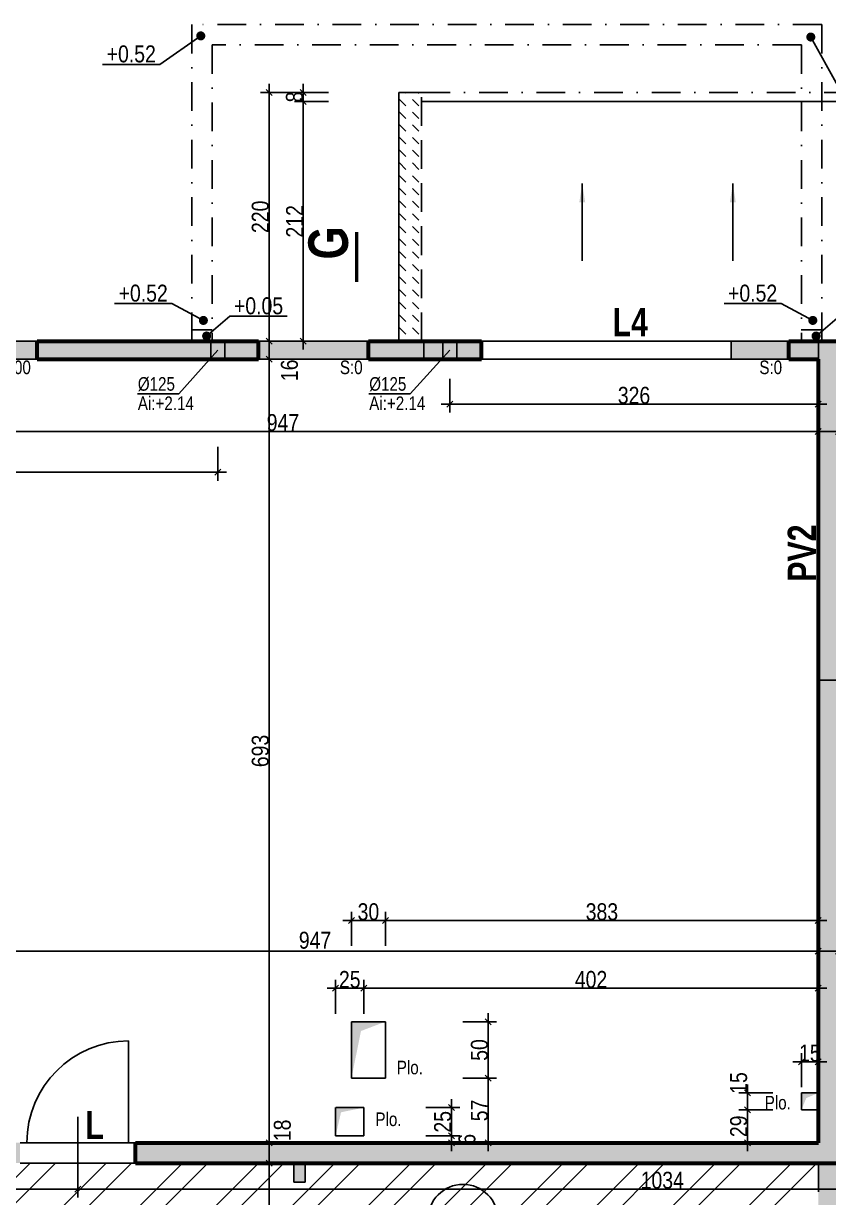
# Model space of a CAD drawing. Header units: millimetres. Extents: x -1734 to 5256, y -3612 to 588.
# Drawn here: x 3391 to 4103, y -1079 to -41 of the extents above; entities that cross this region are included whole.
import ezdxf
from ezdxf.enums import TextEntityAlignment as Align

# ---------------------------------------------------------------- set-up
doc = ezdxf.new("R2010")
doc.units = ezdxf.units.MM
doc.linetypes.add('CACHEX2', pattern=[19.05, 12.7, -6.35])
doc.linetypes.add('TIRETPTX2', pattern=[50.8, 25.4, -12.7, 0, -12.7])
for name, color, linetype in [('01_cote_gen', 4, 'Continuous'), ('01_isolant ext', 2, 'TIRETPTX2'), ('01_linteaux', 2, 'Continuous'), ('01_murs_sup', 2, 'CACHEX2'), ('01_poch_murs', 253, 'Continuous'), ('01_poch_poteaux', 250, 'Continuous'), ('01_resv', 32, 'Continuous'), ('01_texte', 230, 'Continuous'), ('AA_COTES', 2, 'Continuous')]:
    doc.layers.add(name, color=color, linetype=linetype)
doc.layers.add('01_murs_coup', color=5, linetype='Continuous', lineweight=60)
doc.styles.add('Arial Narrow', font='ARIALN.TTF')
doc.styles.add('impact', font='impact.ttf')
doc.styles.add('MATTE_TXT', font='arial.ttf')
doc.styles.add('STYLE2', font='ARIALN.TTF')
doc.dimstyles.new('JB50', dxfattribs={"dimscale": 0.1, "dimtxt": 150, "dimasz": 15, "dimexe": 0.1, "dimexo": 0.1, "dimgap": 0.09, "dimtad": 1, "dimdec": 1, "dimdsep": 46, "dimtxsty": 'STYLE2', "dimblk1": 'BOND_G', "dimblk2": 'BOND_D', "dimsah": 1, "dimcen": 1.5, "dimdle": 0.01, "dimse1": 1, "dimse2": 1, "dimclrd": 4, "dimclre": 2, "dimclrt": 6, "dimazin": 2, "dimtfac": 2.333333, "dimtdec": 1, "dimtix": 1, "dimtmove": 2, "dimatfit": 3, "dimldrblk": 'BOND_G', "dimfxl": 1, "dimtolj": 1, "dimtzin": 0, "dimarcsym": 0})
pattern_1 = [(135, (-68736.468, 24963.4096), (-11.22532015, 9e-16), [7.9375, -7.9375])]

# ---------------------------------------------------------------- blocks, each defined once
blk = doc.blocks.new('BOND_G')
at = {"layer": 'AA_COTES', "color": 0}
for p, q in [((0, -5), (0, 15)), ((5, 0), (-5, 0)), ((1.77, 1.77), (-1.77, -1.77))]:
    blk.add_line(p, q, dxfattribs=at)
blk = doc.blocks.new('BOND_D')
at = {"layer": 'AA_COTES', "color": 0}
for p, q in [((5, 0), (-5, 0)), ((-1.77, -1.77), (1.77, 1.77)), ((0, 5), (0, -15))]:
    blk.add_line(p, q, dxfattribs=at)
blk = doc.blocks.new('*D93')
at = {"layer": '01_cote_gen', "color": 4, "lineweight": -2, "transparency": 16777216}
blk.add_line((3148.2, -861.2), (4092.2, -861.2), dxfattribs=at)
at = {"layer": 'DEFPOINTS', "color": 0}
for p in [(4093.7, -861.2), (3146.7, -875.9), (4093.7, -875.9)]:
    blk.add_point(p, dxfattribs=at)
at = {"layer": '01_cote_gen', "color": 4, "lineweight": -2, "transparency": 16777216, "xscale": 1.5, "yscale": 1.5, "zscale": 1.5, "rotation": 180}
blk.add_blockref('BOND_G', (3146.7, -861.2), dxfattribs=at)
at = {"layer": '01_cote_gen', "color": 4, "lineweight": -2, "transparency": 16777216, "xscale": 1.5, "yscale": 1.5, "zscale": 1.5}
blk.add_blockref('BOND_D', (4093.7, -861.2), dxfattribs=at)
at = {"layer": '01_cote_gen', "color": 6, "transparency": 16777216, "insert": (3648.6, -851.7), "char_height": 15, "attachment_point": 5, "style": 'STYLE2'}
blk.add_mtext('\\A1;947', dxfattribs=at)
blk = doc.blocks.new('*D94')
at = {"layer": '01_cote_gen', "color": 4, "lineweight": -2, "transparency": 16777216}
blk.add_line((4095.2, -861.2), (4110.2, -861.2), dxfattribs=at)
at = {"layer": 'DEFPOINTS', "color": 0}
for p in [(4111.7, -861.2), (4093.7, -875.9), (4111.7, -896.6)]:
    blk.add_point(p, dxfattribs=at)
at = {"layer": '01_cote_gen', "color": 4, "lineweight": -2, "transparency": 16777216, "xscale": 1.5, "yscale": 1.5, "zscale": 1.5, "rotation": 180}
blk.add_blockref('BOND_G', (4093.7, -861.2), dxfattribs=at)
at = {"layer": '01_cote_gen', "color": 4, "lineweight": -2, "transparency": 16777216, "xscale": 1.5, "yscale": 1.5, "zscale": 1.5}
blk.add_blockref('BOND_D', (4111.7, -861.2), dxfattribs=at)
at = {"layer": '01_cote_gen', "color": 6, "transparency": 16777216, "insert": (4124.1, -871.8), "char_height": 15, "attachment_point": 5, "style": 'STYLE2'}
blk.add_mtext('\\A1;18', dxfattribs=at)
blk = doc.blocks.new('*D182')
at = {"layer": '01_cote_gen', "color": 4, "lineweight": -2, "transparency": 16777216}
blk.add_line((3148.2, -401.5), (4092.2, -401.5), dxfattribs=at)
at = {"layer": 'DEFPOINTS', "color": 0}
for p in [(4093.7, -401.5), (3146.7, -428.9), (4093.7, -466.7)]:
    blk.add_point(p, dxfattribs=at)
at = {"layer": '01_cote_gen', "color": 4, "lineweight": -2, "transparency": 16777216, "xscale": 1.5, "yscale": 1.5, "zscale": 1.5, "rotation": 180}
blk.add_blockref('BOND_G', (3146.7, -401.5), dxfattribs=at)
at = {"layer": '01_cote_gen', "color": 4, "lineweight": -2, "transparency": 16777216, "xscale": 1.5, "yscale": 1.5, "zscale": 1.5}
blk.add_blockref('BOND_D', (4093.7, -401.5), dxfattribs=at)
at = {"layer": '01_cote_gen', "color": 6, "transparency": 16777216, "insert": (3620.2, -393.8), "char_height": 15, "attachment_point": 5, "style": 'STYLE2'}
blk.add_mtext('\\A1;947', dxfattribs=at)
blk = doc.blocks.new('*D183')
at = {"layer": '01_cote_gen', "color": 4, "lineweight": -2, "transparency": 16777216}
blk.add_line((4095.2, -401.5), (4110.2, -401.5), dxfattribs=at)
at = {"layer": 'DEFPOINTS', "color": 0}
for p in [(4111.7, -401.5), (4093.7, -466.7), (4111.7, -466.7)]:
    blk.add_point(p, dxfattribs=at)
at = {"layer": '01_cote_gen', "color": 4, "lineweight": -2, "transparency": 16777216, "xscale": 1.5, "yscale": 1.5, "zscale": 1.5, "rotation": 180}
blk.add_blockref('BOND_G', (4093.7, -401.5), dxfattribs=at)
at = {"layer": '01_cote_gen', "color": 4, "lineweight": -2, "transparency": 16777216, "xscale": 1.5, "yscale": 1.5, "zscale": 1.5}
blk.add_blockref('BOND_D', (4111.7, -401.5), dxfattribs=at)
at = {"layer": '01_cote_gen', "color": 6, "transparency": 16777216, "insert": (4121.8, -414.5), "char_height": 15, "attachment_point": 5, "style": 'STYLE2'}
blk.add_mtext('\\A1;18', dxfattribs=at)
blk = doc.blocks.new('*D459')
at = {"layer": '01_cote_gen', "color": 4, "lineweight": -2, "transparency": 16777216}
blk.add_line((3638, -320.2), (3638, -111.2), dxfattribs=at)
at = {"layer": 'DEFPOINTS', "color": 0}
for p in [(3638, -109.7), (3660.5, -109.7), (3691.2, -321.7)]:
    blk.add_point(p, dxfattribs=at)
at = {"layer": '01_cote_gen', "color": 4, "lineweight": -2, "transparency": 16777216, "xscale": 1.5, "yscale": 1.5, "zscale": 1.5}
for name, p, rotation in [('BOND_D', (3638, -109.7), 90), ('BOND_G', (3638, -321.7), 270)]:
    blk.add_blockref(name, p, dxfattribs=dict(at, rotation=rotation))
at = {"layer": '01_cote_gen', "color": 6, "transparency": 16777216, "insert": (3630.5, -215.7), "char_height": 15, "attachment_point": 5, "rotation": 90, "style": 'STYLE2'}
blk.add_mtext('\\A1;212', dxfattribs=at)
blk = doc.blocks.new('*D460')
at = {"layer": '01_cote_gen', "color": 4, "lineweight": -2, "transparency": 16777216}
blk.add_line((3607.9, -320.2), (3607.9, -103.2), dxfattribs=at)
at = {"layer": 'DEFPOINTS', "color": 0}
for p in [(3607.9, -101.7), (3745.2, -101.7), (3745.2, -321.7)]:
    blk.add_point(p, dxfattribs=at)
at = {"layer": '01_cote_gen', "color": 4, "lineweight": -2, "transparency": 16777216, "xscale": 1.5, "yscale": 1.5, "zscale": 1.5}
for name, p, rotation in [('BOND_D', (3607.9, -101.7), 90), ('BOND_G', (3607.9, -321.7), 270)]:
    blk.add_blockref(name, p, dxfattribs=dict(at, rotation=rotation))
at = {"layer": '01_cote_gen', "color": 6, "transparency": 16777216, "insert": (3600.2, -211.7), "char_height": 15, "attachment_point": 5, "rotation": 90, "style": 'STYLE2'}
blk.add_mtext('\\A1;220', dxfattribs=at)
blk = doc.blocks.new('*D461')
at = {"layer": '01_cote_gen', "color": 4, "lineweight": -2, "transparency": 16777216}
for p, q in [((3638, -100.2), (3638, -98.7)), ((3638, -101.7), (3638, -109.7)), ((3638, -111.2), (3638, -112.7))]:
    blk.add_line(p, q, dxfattribs=at)
at = {"layer": 'DEFPOINTS', "color": 0}
for p in [(3660.5, -101.7), (3638, -109.7), (3660.5, -109.7)]:
    blk.add_point(p, dxfattribs=at)
at = {"layer": '01_cote_gen', "color": 4, "lineweight": -2, "transparency": 16777216, "xscale": 1.5, "yscale": 1.5, "zscale": 1.5}
for name, p, rotation in [('BOND_G', (3638, -101.7), 270), ('BOND_D', (3638, -109.7), 90)]:
    blk.add_blockref(name, p, dxfattribs=dict(at, rotation=rotation))
at = {"layer": '01_cote_gen', "color": 6, "transparency": 16777216, "insert": (3630.4, -105.7), "char_height": 15, "attachment_point": 5, "rotation": 90, "style": 'STYLE2'}
blk.add_mtext('\\A1;8', dxfattribs=at)
blk = doc.blocks.new('*D506')
at = {"layer": '01_cote_gen', "color": 4, "lineweight": -2, "transparency": 16777216}
blk.add_line((3437.2, -1071.7), (3130.2, -1071.7), dxfattribs=at)
at = {"layer": 'DEFPOINTS', "color": 0}
for p in [(3128.7, -1018.7), (3128.7, -1071.7), (3438.7, -1074.9)]:
    blk.add_point(p, dxfattribs=at)
at = {"layer": '01_cote_gen', "color": 4, "lineweight": -2, "transparency": 16777216, "xscale": 1.5, "yscale": 1.5, "zscale": 1.5, "rotation": 180}
blk.add_blockref('BOND_D', (3128.7, -1071.7), dxfattribs=at)
at = {"layer": '01_cote_gen', "color": 4, "lineweight": -2, "transparency": 16777216, "xscale": 1.5, "yscale": 1.5, "zscale": 1.5}
blk.add_blockref('BOND_G', (3438.7, -1071.7), dxfattribs=at)
at = {"layer": '01_cote_gen', "color": 6, "transparency": 16777216, "insert": (3283.7, -1064), "char_height": 15, "attachment_point": 5, "style": 'STYLE2'}
blk.add_mtext('\\A1;310', dxfattribs=at)
blk = doc.blocks.new('*D507')
at = {"layer": '01_cote_gen', "color": 4, "lineweight": -2, "transparency": 16777216}
blk.add_line((4471.2, -1071.7), (3440.2, -1071.7), dxfattribs=at)
at = {"layer": 'DEFPOINTS', "color": 0}
for p in [(3438.7, -1007.8), (3438.7, -1071.7), (4472.7, -1074.9)]:
    blk.add_point(p, dxfattribs=at)
at = {"layer": '01_cote_gen', "color": 4, "lineweight": -2, "transparency": 16777216, "xscale": 1.5, "yscale": 1.5, "zscale": 1.5, "rotation": 180}
blk.add_blockref('BOND_D', (3438.7, -1071.7), dxfattribs=at)
at = {"layer": '01_cote_gen', "color": 4, "lineweight": -2, "transparency": 16777216, "xscale": 1.5, "yscale": 1.5, "zscale": 1.5}
blk.add_blockref('BOND_G', (4472.7, -1071.7), dxfattribs=at)
at = {"layer": '01_cote_gen', "color": 6, "transparency": 16777216, "insert": (3955.7, -1064), "char_height": 15, "attachment_point": 5, "style": 'STYLE2'}
blk.add_mtext('\\A1;1034', dxfattribs=at)
blk = doc.blocks.new('*D577')
at = {"layer": '01_cote_gen', "color": 4, "lineweight": -2, "transparency": 16777216}
blk.add_line((3607.9, -1171.2), (3607.9, -1050.2), dxfattribs=at)
at = {"layer": 'DEFPOINTS', "color": 0}
for p in [(3607.9, -1048.7), (3717.8, -1048.7), (3717.8, -1172.7)]:
    blk.add_point(p, dxfattribs=at)
at = {"layer": '01_cote_gen', "color": 4, "lineweight": -2, "transparency": 16777216, "xscale": 1.5, "yscale": 1.5, "zscale": 1.5}
for name, p, rotation in [('BOND_D', (3607.9, -1048.7), 90), ('BOND_G', (3607.9, -1172.7), 270)]:
    blk.add_blockref(name, p, dxfattribs=dict(at, rotation=rotation))
at = {"layer": '01_cote_gen', "color": 6, "transparency": 16777216, "insert": (3599.1, -1101.9), "char_height": 15, "attachment_point": 5, "rotation": 90, "style": 'STYLE2'}
blk.add_mtext('\\A1;124', dxfattribs=at)
blk = doc.blocks.new('*D578')
at = {"layer": '01_cote_gen', "color": 4, "lineweight": -2, "transparency": 16777216}
blk.add_line((3607.9, -1047.2), (3607.9, -1032.2), dxfattribs=at)
at = {"layer": 'DEFPOINTS', "color": 0}
for p in [(3607.9, -1030.7), (3741.2, -1030.7), (3741.2, -1048.7)]:
    blk.add_point(p, dxfattribs=at)
at = {"layer": '01_cote_gen', "color": 4, "lineweight": -2, "transparency": 16777216, "xscale": 1.5, "yscale": 1.5, "zscale": 1.5}
for name, p, rotation in [('BOND_D', (3607.9, -1030.7), 90), ('BOND_G', (3607.9, -1048.7), 270)]:
    blk.add_blockref(name, p, dxfattribs=dict(at, rotation=rotation))
at = {"layer": '01_cote_gen', "color": 6, "transparency": 16777216, "insert": (3619.7, -1019.8), "char_height": 15, "attachment_point": 5, "rotation": 90, "style": 'STYLE2'}
blk.add_mtext('\\A1;18', dxfattribs=at)
blk = doc.blocks.new('*D579')
at = {"layer": '01_cote_gen', "color": 4, "lineweight": -2, "transparency": 16777216}
blk.add_line((3607.9, -1029.2), (3607.9, -339.2), dxfattribs=at)
at = {"layer": 'DEFPOINTS', "color": 0}
for p in [(3607.9, -337.7), (3745.7, -337.7), (3703.4, -1030.7)]:
    blk.add_point(p, dxfattribs=at)
at = {"layer": '01_cote_gen', "color": 4, "lineweight": -2, "transparency": 16777216, "xscale": 1.5, "yscale": 1.5, "zscale": 1.5}
for name, p, rotation in [('BOND_D', (3607.9, -337.7), 90), ('BOND_G', (3607.9, -1030.7), 270)]:
    blk.add_blockref(name, p, dxfattribs=dict(at, rotation=rotation))
at = {"layer": '01_cote_gen', "color": 6, "transparency": 16777216, "insert": (3600.2, -684.2), "char_height": 15, "attachment_point": 5, "rotation": 90, "style": 'STYLE2'}
blk.add_mtext('\\A1;693', dxfattribs=at)
blk = doc.blocks.new('*D580')
at = {"layer": '01_cote_gen', "color": 4, "lineweight": -2, "transparency": 16777216}
blk.add_line((3607.9, -336.2), (3607.9, -323.2), dxfattribs=at)
at = {"layer": 'DEFPOINTS', "color": 0}
for p in [(3607.9, -321.7), (3630.4, -321.7), (3630.4, -337.7)]:
    blk.add_point(p, dxfattribs=at)
at = {"layer": '01_cote_gen', "color": 4, "lineweight": -2, "transparency": 16777216, "xscale": 1.5, "yscale": 1.5, "zscale": 1.5}
for name, p, rotation in [('BOND_D', (3607.9, -321.7), 90), ('BOND_G', (3607.9, -337.7), 270)]:
    blk.add_blockref(name, p, dxfattribs=dict(at, rotation=rotation))
at = {"layer": '01_cote_gen', "color": 6, "transparency": 16777216, "insert": (3626, -347.5), "char_height": 15, "attachment_point": 5, "rotation": 90, "style": 'STYLE2'}
blk.add_mtext('\\A1;16', dxfattribs=at)
blk = doc.blocks.new('*D679')
at = {"layer": '01_cote_gen', "color": 4, "lineweight": -2, "transparency": 16777216}
blk.add_line((3561.2, -437.6), (3148.2, -437.6), dxfattribs=at)
at = {"layer": 'DEFPOINTS', "color": 0}
for p in [(3562.7, -329.7), (3146.7, -434.5), (3146.7, -437.6)]:
    blk.add_point(p, dxfattribs=at)
at = {"layer": '01_cote_gen', "color": 4, "lineweight": -2, "transparency": 16777216, "xscale": 1.5, "yscale": 1.5, "zscale": 1.5, "rotation": 180}
blk.add_blockref('BOND_D', (3146.7, -437.6), dxfattribs=at)
at = {"layer": '01_cote_gen', "color": 4, "lineweight": -2, "transparency": 16777216, "xscale": 1.5, "yscale": 1.5, "zscale": 1.5}
blk.add_blockref('BOND_G', (3562.7, -437.6), dxfattribs=at)
at = {"layer": '01_cote_gen', "color": 6, "transparency": 16777216, "insert": (3354.7, -429.9), "char_height": 15, "attachment_point": 5, "style": 'STYLE2'}
blk.add_mtext('\\A1;416', dxfattribs=at)
blk = doc.blocks.new('*D680')
at = {"layer": '01_cote_gen', "color": 4, "lineweight": -2, "transparency": 16777216}
blk.add_line((4092.2, -377.4), (3769.2, -377.4), dxfattribs=at)
at = {"layer": 'DEFPOINTS', "color": 0}
for p in [(3767.7, -329.7), (4093.7, -337.7), (3767.7, -377.4)]:
    blk.add_point(p, dxfattribs=at)
at = {"layer": '01_cote_gen', "color": 4, "lineweight": -2, "transparency": 16777216, "xscale": 1.5, "yscale": 1.5, "zscale": 1.5, "rotation": 180}
blk.add_blockref('BOND_D', (3767.7, -377.4), dxfattribs=at)
at = {"layer": '01_cote_gen', "color": 4, "lineweight": -2, "transparency": 16777216, "xscale": 1.5, "yscale": 1.5, "zscale": 1.5}
blk.add_blockref('BOND_G', (4093.7, -377.4), dxfattribs=at)
at = {"layer": '01_cote_gen', "color": 6, "transparency": 16777216, "insert": (3930.7, -369.7), "char_height": 15, "attachment_point": 5, "style": 'STYLE2'}
blk.add_mtext('\\A1;326', dxfattribs=at)
blk = doc.blocks.new('*D747')
at = {"layer": '01_cote_gen', "color": 4, "lineweight": -2, "transparency": 16777216}
blk.add_line((3769.2, -1026.2), (3769.2, -1029.2), dxfattribs=at)
at = {"layer": 'DEFPOINTS', "color": 0}
for p in [(3691.8, -1024.7), (3691.8, -1030.7), (3769.2, -1030.7)]:
    blk.add_point(p, dxfattribs=at)
at = {"layer": '01_cote_gen', "color": 4, "lineweight": -2, "transparency": 16777216, "xscale": 1.5, "yscale": 1.5, "zscale": 1.5}
for name, p, rotation in [('BOND_G', (3769.2, -1024.7), 90), ('BOND_D', (3769.2, -1030.7), 270)]:
    blk.add_blockref(name, p, dxfattribs=dict(at, rotation=rotation))
at = {"layer": '01_cote_gen', "color": 6, "transparency": 16777216, "insert": (3783, -1027.7), "char_height": 15, "attachment_point": 5, "rotation": 90, "style": 'STYLE2'}
blk.add_mtext('\\A1;6', dxfattribs=at)
blk = doc.blocks.new('*D748')
at = {"layer": '01_cote_gen', "color": 4, "lineweight": -2, "transparency": 16777216}
blk.add_line((3769.2, -1001.2), (3769.2, -1023.2), dxfattribs=at)
at = {"layer": 'DEFPOINTS', "color": 0}
for p in [(3691.8, -999.7), (3691.8, -1024.7), (3769.2, -1024.7)]:
    blk.add_point(p, dxfattribs=at)
at = {"layer": '01_cote_gen', "color": 4, "lineweight": -2, "transparency": 16777216, "xscale": 1.5, "yscale": 1.5, "zscale": 1.5}
for name, p, rotation in [('BOND_G', (3769.2, -999.7), 90), ('BOND_D', (3769.2, -1024.7), 270)]:
    blk.add_blockref(name, p, dxfattribs=dict(at, rotation=rotation))
at = {"layer": '01_cote_gen', "color": 6, "transparency": 16777216, "insert": (3761.5, -1012.2), "char_height": 15, "attachment_point": 5, "rotation": 90, "style": 'STYLE2'}
blk.add_mtext('\\A1;25', dxfattribs=at)
blk = doc.blocks.new('*D749')
at = {"layer": '01_cote_gen', "color": 4, "lineweight": -2, "transparency": 16777216}
blk.add_line((3801.7, -925.2), (3801.7, -972.2), dxfattribs=at)
at = {"layer": 'DEFPOINTS', "color": 0}
for p in [(3710.8, -923.7), (3710.8, -973.7), (3801.7, -973.7)]:
    blk.add_point(p, dxfattribs=at)
at = {"layer": '01_cote_gen', "color": 4, "lineweight": -2, "transparency": 16777216, "xscale": 1.5, "yscale": 1.5, "zscale": 1.5}
for name, p, rotation in [('BOND_G', (3801.7, -923.7), 90), ('BOND_D', (3801.7, -973.7), 270)]:
    blk.add_blockref(name, p, dxfattribs=dict(at, rotation=rotation))
at = {"layer": '01_cote_gen', "color": 6, "transparency": 16777216, "insert": (3794, -948.7), "char_height": 15, "attachment_point": 5, "rotation": 90, "style": 'STYLE2'}
blk.add_mtext('\\A1;50', dxfattribs=at)
blk = doc.blocks.new('*D750')
at = {"layer": '01_cote_gen', "color": 4, "lineweight": -2, "transparency": 16777216}
blk.add_line((3801.7, -975.2), (3801.7, -1029.2), dxfattribs=at)
at = {"layer": 'DEFPOINTS', "color": 0}
for p in [(3794.2, -973.7), (3801.7, -1030.7), (3806.7, -1030.7)]:
    blk.add_point(p, dxfattribs=at)
at = {"layer": '01_cote_gen', "color": 4, "lineweight": -2, "transparency": 16777216, "xscale": 1.5, "yscale": 1.5, "zscale": 1.5}
for name, p, rotation in [('BOND_G', (3801.7, -973.7), 90), ('BOND_D', (3801.7, -1030.7), 270)]:
    blk.add_blockref(name, p, dxfattribs=dict(at, rotation=rotation))
at = {"layer": '01_cote_gen', "color": 6, "transparency": 16777216, "insert": (3794.1, -1002.2), "char_height": 15, "attachment_point": 5, "rotation": 90, "style": 'STYLE2'}
blk.add_mtext('\\A1;57', dxfattribs=at)
blk = doc.blocks.new('*D751')
at = {"layer": '01_cote_gen', "color": 4, "lineweight": -2, "transparency": 16777216}
blk.add_line((3668.3, -894.1), (3690.3, -894.1), dxfattribs=at)
at = {"layer": 'DEFPOINTS', "color": 0}
for p in [(3691.8, -894.1), (3666.8, -999.7), (3691.8, -999.7)]:
    blk.add_point(p, dxfattribs=at)
at = {"layer": '01_cote_gen', "color": 4, "lineweight": -2, "transparency": 16777216, "xscale": 1.5, "yscale": 1.5, "zscale": 1.5, "rotation": 180}
blk.add_blockref('BOND_G', (3666.8, -894.1), dxfattribs=at)
at = {"layer": '01_cote_gen', "color": 4, "lineweight": -2, "transparency": 16777216, "xscale": 1.5, "yscale": 1.5, "zscale": 1.5}
blk.add_blockref('BOND_D', (3691.8, -894.1), dxfattribs=at)
at = {"layer": '01_cote_gen', "color": 6, "transparency": 16777216, "insert": (3679.3, -886.4), "char_height": 15, "attachment_point": 5, "style": 'STYLE2'}
blk.add_mtext('\\A1;25', dxfattribs=at)
blk = doc.blocks.new('*D752')
at = {"layer": '01_cote_gen', "color": 4, "lineweight": -2, "transparency": 16777216}
blk.add_line((3693.3, -894.1), (4092.2, -894.1), dxfattribs=at)
at = {"layer": 'DEFPOINTS', "color": 0}
for p in [(4093.7, -894.1), (4093.7, -910.9), (3691.8, -999.7)]:
    blk.add_point(p, dxfattribs=at)
at = {"layer": '01_cote_gen', "color": 4, "lineweight": -2, "transparency": 16777216, "xscale": 1.5, "yscale": 1.5, "zscale": 1.5, "rotation": 180}
blk.add_blockref('BOND_G', (3691.8, -894.1), dxfattribs=at)
at = {"layer": '01_cote_gen', "color": 4, "lineweight": -2, "transparency": 16777216, "xscale": 1.5, "yscale": 1.5, "zscale": 1.5}
blk.add_blockref('BOND_D', (4093.7, -894.1), dxfattribs=at)
at = {"layer": '01_cote_gen', "color": 6, "transparency": 16777216, "insert": (3892.7, -886.4), "char_height": 15, "attachment_point": 5, "style": 'STYLE2'}
blk.add_mtext('\\A1;402', dxfattribs=at)
blk = doc.blocks.new('*D753')
at = {"layer": '01_cote_gen', "color": 4, "lineweight": -2, "transparency": 16777216}
blk.add_line((3682.3, -834.1), (3709.3, -834.1), dxfattribs=at)
at = {"layer": 'DEFPOINTS', "color": 0}
for p in [(3710.8, -834.1), (3680.8, -923.7), (3710.8, -923.7)]:
    blk.add_point(p, dxfattribs=at)
at = {"layer": '01_cote_gen', "color": 4, "lineweight": -2, "transparency": 16777216, "xscale": 1.5, "yscale": 1.5, "zscale": 1.5, "rotation": 180}
blk.add_blockref('BOND_G', (3680.8, -834.1), dxfattribs=at)
at = {"layer": '01_cote_gen', "color": 4, "lineweight": -2, "transparency": 16777216, "xscale": 1.5, "yscale": 1.5, "zscale": 1.5}
blk.add_blockref('BOND_D', (3710.8, -834.1), dxfattribs=at)
at = {"layer": '01_cote_gen', "color": 6, "transparency": 16777216, "insert": (3695.8, -826.5), "char_height": 15, "attachment_point": 5, "style": 'STYLE2'}
blk.add_mtext('\\A1;30', dxfattribs=at)
blk = doc.blocks.new('*D754')
at = {"layer": '01_cote_gen', "color": 4, "lineweight": -2, "transparency": 16777216}
blk.add_line((3712.3, -834.1), (4092.2, -834.1), dxfattribs=at)
at = {"layer": 'DEFPOINTS', "color": 0}
for p in [(4093.7, -834.1), (3710.8, -856.6), (4093.7, -853.7)]:
    blk.add_point(p, dxfattribs=at)
at = {"layer": '01_cote_gen', "color": 4, "lineweight": -2, "transparency": 16777216, "xscale": 1.5, "yscale": 1.5, "zscale": 1.5, "rotation": 180}
blk.add_blockref('BOND_G', (3710.8, -834.1), dxfattribs=at)
at = {"layer": '01_cote_gen', "color": 4, "lineweight": -2, "transparency": 16777216, "xscale": 1.5, "yscale": 1.5, "zscale": 1.5}
blk.add_blockref('BOND_D', (4093.7, -834.1), dxfattribs=at)
at = {"layer": '01_cote_gen', "color": 6, "transparency": 16777216, "insert": (3902.3, -826.5), "char_height": 15, "attachment_point": 5, "style": 'STYLE2'}
blk.add_mtext('\\A1;383', dxfattribs=at)
blk = doc.blocks.new('*D755')
at = {"layer": '01_cote_gen', "color": 4, "lineweight": -2, "transparency": 16777216}
blk.add_line((4031, -1029.2), (4031, -1003.1), dxfattribs=at)
at = {"layer": 'DEFPOINTS', "color": 0}
for p in [(4031, -1001.6), (4078.1, -1001.6), (4077.8, -1030.7)]:
    blk.add_point(p, dxfattribs=at)
at = {"layer": '01_cote_gen', "color": 4, "lineweight": -2, "transparency": 16777216, "xscale": 1.5, "yscale": 1.5, "zscale": 1.5}
for name, p, rotation in [('BOND_D', (4031, -1001.6), 90), ('BOND_G', (4031, -1030.7), 270)]:
    blk.add_blockref(name, p, dxfattribs=dict(at, rotation=rotation))
at = {"layer": '01_cote_gen', "color": 6, "transparency": 16777216, "insert": (4023.3, -1016.2), "char_height": 15, "attachment_point": 5, "rotation": 90, "style": 'STYLE2'}
blk.add_mtext('\\A1;29', dxfattribs=at)
blk = doc.blocks.new('*D756')
at = {"layer": '01_cote_gen', "color": 4, "lineweight": -2, "transparency": 16777216}
blk.add_line((4031, -1000.1), (4031, -988.1), dxfattribs=at)
at = {"layer": 'DEFPOINTS', "color": 0}
for p in [(4031, -986.6), (4078.1, -986.6), (4078.1, -1001.6)]:
    blk.add_point(p, dxfattribs=at)
at = {"layer": '01_cote_gen', "color": 4, "lineweight": -2, "transparency": 16777216, "xscale": 1.5, "yscale": 1.5, "zscale": 1.5}
for name, p, rotation in [('BOND_D', (4031, -986.6), 90), ('BOND_G', (4031, -1001.6), 270)]:
    blk.add_blockref(name, p, dxfattribs=dict(at, rotation=rotation))
at = {"layer": '01_cote_gen', "color": 6, "transparency": 16777216, "insert": (4023.3, -977.9), "char_height": 15, "attachment_point": 5, "rotation": 90, "style": 'STYLE2'}
blk.add_mtext('\\A1;15', dxfattribs=at)
blk = doc.blocks.new('*D757')
at = {"layer": '01_cote_gen', "color": 4, "lineweight": -2, "transparency": 16777216}
for p, q in [((4077.2, -959.1), (4075.7, -959.1)), ((4093.7, -959.1), (4078.7, -959.1)), ((4095.2, -959.1), (4096.7, -959.1))]:
    blk.add_line(p, q, dxfattribs=at)
at = {"layer": 'DEFPOINTS', "color": 0}
for p in [(4078.7, -959.1), (4078.7, -986.6), (4093.7, -986.6)]:
    blk.add_point(p, dxfattribs=at)
at = {"layer": '01_cote_gen', "color": 4, "lineweight": -2, "transparency": 16777216, "xscale": 1.5, "yscale": 1.5, "zscale": 1.5}
blk.add_blockref('BOND_D', (4078.7, -959.1), dxfattribs=at)
at = {"layer": '01_cote_gen', "color": 4, "lineweight": -2, "transparency": 16777216, "xscale": 1.5, "yscale": 1.5, "zscale": 1.5, "rotation": 180}
blk.add_blockref('BOND_G', (4093.7, -959.1), dxfattribs=at)
at = {"layer": '01_cote_gen', "color": 6, "transparency": 16777216, "insert": (4086.2, -951.5), "char_height": 15, "attachment_point": 5, "style": 'STYLE2'}
blk.add_mtext('\\A1;15', dxfattribs=at)

msp = doc.modelspace()

# ---------------------------------------------------------------- hatches: boundary and pattern name
at = {"layer": '01_murs_sup'}
h = msp.add_hatch(dxfattribs=at)
h.set_pattern_fill('DASH', color=256, scale=2.5, angle=135)
h.set_pattern_definition([(135, (-60861.466, 28600.782), (-11.22532015, 9e-16), [7.9375, -7.9375])])
h.paths.add_polyline_path([(3742.73, -101.69), (3722.73, -101.69), (3722.73, -321.69), (3742.73, -321.69)])
h = msp.add_hatch(dxfattribs=at)
h.set_pattern_fill('DASH', color=256, scale=2.5, angle=135)
h.set_pattern_definition(pattern_1)
h.paths.add_polyline_path([(2263.73, -311.7), (2245.73, -311.7), (2245.73, -321.69), (2059.73, -321.69), (2059.73, -857.65), (2077.73, -857.65), (2077.73, -469.68), (2242.73, -469.68), (2242.73, -672.68), (2260.73, -672.68), (2260.73, -451.68), (2260.73, -445.68), (2250.73, -445.68), (2250.73, -451.68), (2077.73, -451.68), (2077.73, -337.69), (2250.73, -337.69), (2250.73, -343.69), (2260.73, -343.69), (2260.73, -337.69), (2263.73, -337.69)])
h.paths.add_polyline_path([(2782.73, -321.69), (2780.73, -321.69), (2405.73, -321.69), (2405.73, -311.7), (2387.73, -311.7), (2387.73, -1048.68), (2708.73, -1048.68), (2708.73, -1030.68), (2405.73, -1030.68), (2405.73, -337.69), (2782.73, -337.69)])
h.paths.add_polyline_path([(3744.73, -321.69), (3742.73, -321.69), (2964.73, -321.69), (2964.73, -337.69), (3128.73, -337.69), (3128.73, -970.68), (2942.73, -970.68), (2942.73, -1030.68), (2810.73, -1030.68), (2810.73, -1048.68), (2960.73, -1048.68), (2960.73, -988.68), (3128.73, -988.68), (3128.73, -1048.68), (3387.73, -1048.68), (3387.73, -1030.68), (3146.73, -1030.68), (3146.73, -337.69), (3744.73, -337.69)])
h = msp.add_hatch(dxfattribs=at)
h.set_pattern_fill('DASH', color=256, scale=2.5, angle=135)
h.set_pattern_definition(pattern_1)
h.paths.add_polyline_path([(4956.73, -829.69), (4940.73, -829.69), (4940.73, -1030.68), (4111.73, -1030.68), (4111.73, -337.69), (4940.73, -337.69), (4940.73, -732.69), (4956.73, -732.69), (4956.73, -321.69), (4016.73, -321.69), (4016.73, -337.69), (4093.73, -337.69), (4093.73, -1030.68), (3489.73, -1030.68), (3489.73, -1048.68), (3629.73, -1048.68), (3629.73, -1065.68), (3639.73, -1065.68), (3639.73, -1048.68), (4093.73, -1048.68), (4093.73, -1172.68), (3639.73, -1172.68), (3639.73, -1167.68), (3629.73, -1167.68), (3629.73, -1172.68), (3489.73, -1172.68), (3489.73, -1190.68), (4093.73, -1190.68), (4093.73, -1743.7), (4073.73, -1743.7), (4073.73, -1759.7), (4093.73, -1759.7), (4093.73, -1901.7), (4786.73, -1901.7), (4786.73, -1168.7), (4768.73, -1168.7), (4768.73, -1885.7), (4111.73, -1885.7), (4111.73, -1048.68), (4768.73, -1048.68), (4768.73, -1066.7), (4786.73, -1066.7), (4786.73, -1048.68), (4956.73, -1048.68)])
at = {"layer": '01_poch_murs'}
h = msp.add_hatch(dxfattribs=at)
h.set_pattern_fill('ANSI32', color=256, scale=5)
h.paths.add_polyline_path([(4093.73, -1048.68), (3639.73, -1048.68), (3639.73, -1065.68), (3629.73, -1065.68), (3629.73, -1048.68), (3489.73, -1048.68), (3387.73, -1048.68), (3128.73, -1048.68), (3128.73, -988.68), (2960.73, -988.68), (2960.73, -1048.68), (2810.73, -1048.68), (2708.73, -1048.68), (2387.73, -1048.68), (2387.73, -337.69), (2260.73, -337.69), (2260.73, -343.69), (2250.73, -343.69), (2250.73, -337.69), (2167.73, -337.69), (2167.73, -343.69), (2167.73, -349.69), (2257.72, -349.69, -0.4142136), (2167.73, -439.68), (2167.73, -445.68), (2167.73, -451.68), (2250.73, -451.68), (2250.73, -445.68), (2260.73, -445.68), (2260.73, -451.68), (2260.73, -672.68), (2242.73, -672.68), (2077.73, -672.68), (2077.73, -857.68), (2077.73, -864.68), (2087.73, -864.68, -0.2134218), (2077.73, -887.04), (2077.73, -896.93, -0.3500011), (2147.73, -984.68), (2077.73, -984.68), (2077.73, -990.68), (2077.73, -1048.68), (2059.73, -1048.68), (2059.73, -1172.68), (2332.73, -1172.68), (2387.73, -1172.68), (2701.73, -1172.68), (3387.73, -1172.68), (3489.73, -1172.68), (3629.73, -1172.68), (3629.73, -1167.68), (3639.73, -1167.68), (3639.73, -1172.68), (4093.73, -1172.68)])
h.paths.add_polyline_path([(4768.73, -1066.7), (4768.73, -1048.68), (4523.73, -1048.68), (4111.73, -1048.68), (4111.73, -1172.68), (4349.73, -1172.68), (4451.73, -1172.68), (4768.73, -1172.68), (4768.73, -1168.7)])
h.paths.add_polyline_path([(2057.73, -1048.68), (2039.73, -1048.68), (2039.73, -1013.68), (1696.73, -1013.68), (1696.73, -1048.68), (1414.73, -1048.68), (1363.73, -1048.68), (1363.73, -1155.16), (1363.73, -1172.74), (1414.73, -1172.74), (2057.73, -1172.74)])
h.paths.add_polyline_path([(1363.73, -1048.68), (1312.73, -1048.68), (830.73, -1048.68), (728.73, -1048.68), (690.73, -1048.68), (690.73, -1172.7), (711.73, -1172.7), (713.73, -1172.7), (813.73, -1172.72), (1323.73, -1172.74), (1363.73, -1172.74), (1363.73, -1155.16), (1363.73, -1149.88)])
h.paths.add_polyline_path([(2387.73, -161.7), (2387.73, -22.7), (2387.73, 67.3), (2387.73, 125.3), (2387.73, 215.3), (2387.73, 296.3), (2263.73, 296.3), (2263.73, 215.3), (2263.73, 125.3), (2263.73, 67.3), (2263.73, -22.7), (2263.73, -161.7), (2263.73, -311.7), (2263.73, -321.69), (2387.73, -321.69), (2387.73, -311.7)])
h.paths.add_polyline_path([(2387.73, -321.69), (2263.73, -321.69), (2263.73, -337.69), (2387.73, -337.69)])
h = msp.add_hatch(color=256, dxfattribs=at)
h.dxf.hatch_style = 1
h.paths.add_polyline_path([(2821.73, -321.69), (2675.73, -321.69), (2675.73, -337.69), (2821.73, -337.69)])
h.paths.add_polyline_path([(3128.73, -321.69), (3003.73, -321.69), (3003.73, -337.69), (3128.73, -337.69)])
h.paths.add_polyline_path([(3210.73, -321.69), (3146.73, -321.69), (3146.73, -337.69), (3210.73, -337.69)])
h.paths.add_polyline_path([(3146.73, -621.69), (3128.73, -621.69), (3128.73, -970.68), (2942.73, -970.68), (2942.73, -1030.68), (2810.73, -1030.68), (2810.73, -1048.68), (2960.73, -1048.68), (2960.73, -988.68), (3128.73, -988.68), (3128.73, -1048.68), (3387.73, -1048.68), (3387.73, -1030.68), (3146.73, -1030.68)])
h.paths.add_polyline_path([(3598.73, -321.69), (3402.73, -321.69), (3402.73, -337.69), (3598.73, -337.69)])
h.paths.add_polyline_path([(3795.73, -321.69), (3695.73, -321.69), (3695.73, -337.69), (3795.73, -337.69)])
h.paths.add_polyline_path([(4286.73, -321.69), (4111.73, -321.69), (4111.73, -337.69), (4286.73, -337.69)])
h.paths.add_polyline_path([(4093.73, -321.69), (4067.73, -321.69), (4067.73, -337.69), (4093.73, -337.69)])
h.paths.add_polyline_path([(4571.73, -321.69), (4383.73, -321.69), (4383.73, -337.69), (4571.73, -337.69)])
h.paths.add_polyline_path([(4956.73, -321.69), (4837.73, -321.69), (4837.73, -337.69), (4940.73, -337.69), (4940.73, -557.69), (4956.73, -557.69)])
h.paths.add_polyline_path([(4956.73, -829.69), (4940.73, -829.69), (4940.73, -1030.68), (4523.73, -1030.68), (4523.73, -1048.68), (4768.73, -1048.68), (4768.73, -1066.7), (4786.73, -1066.7), (4786.73, -1048.68), (4956.73, -1048.68)])
h.paths.add_polyline_path([(4421.73, -1030.68), (4111.73, -1030.68), (4111.73, -621.69), (4093.73, -621.69), (4093.73, -1030.68), (3489.73, -1030.68), (3489.73, -1048.68), (4421.73, -1048.68)])
h.paths.add_polyline_path([(4710.86, -321.69), (4710.86, -337.69), (4710.86, -337.69)])
at = {"layer": '01_poch_poteaux'}
h = msp.add_hatch(color=256, dxfattribs=at)
h.dxf.hatch_style = 1
h.paths.add_polyline_path([(4111.73, -337.69), (4111.73, -321.69), (4093.73, -321.69), (4093.73, -337.69), (4093.73, -621.69), (4111.73, -621.69)])

# ---------------------------------------------------------------- linework, layer by layer
at = {"layer": '01_isolant ext'}
for p, q in [((3539.7, -41.71), (3539.7, -321.71)), ((4096.7, -41.71), (3539.7, -41.71)), ((4096.7, -41.71), (4096.7, -321.71)), ((3557.7, -59.71), (3557.7, -321.71)), ((4078.7, -59.71), (3557.7, -59.71)), ((4078.7, -59.71), (4078.7, -321.71)), ((3742.73, -101.69), (4153.73, -101.69))]:
    msp.add_line(p, q, dxfattribs=at)
at = {"layer": '01_linteaux'}
for p, q in [((3722.73, -321.69), (3722.73, -101.69)), ((3722.73, -101.69), (3742.73, -101.69)), ((3742.73, -109.69), (4145.73, -109.69)), ((3210.73, -321.69), (3402.73, -321.69)), ((3539.69, -311.71), (3557.69, -311.71)), ((3598.73, -321.69), (3695.73, -321.69)), ((3795.73, -321.69), (4067.73, -321.69)), ((4078.69, -311.71), (4096.69, -311.71)), ((3210.73, -337.69), (3402.73, -337.69)), ((3598.73, -337.69), (3695.73, -337.69)), ((3795.73, -337.69), (4067.73, -337.69)), ((3483.73, -1030.68), (3483.73, -940.68)), ((3438.73, -1074.93), (3438.73, -1007.82)), ((3387.73, -1030.68), (3489.73, -1030.68)), ((3387.73, -1048.68), (3489.73, -1048.68))]:
    msp.add_line(p, q, dxfattribs=at)
msp.add_arc((3483.73, -1030.68), 90, 90, 180, dxfattribs=at)
at = {"layer": '01_murs_coup'}
for p, q in [((3402.73, -321.69), (3598.73, -321.69)), ((3402.73, -337.69), (3402.73, -321.69)), ((3598.73, -337.69), (3598.73, -321.69)), ((3695.73, -321.69), (3795.73, -321.69)), ((3695.73, -337.69), (3695.73, -321.69)), ((3795.73, -337.69), (3795.73, -321.69)), ((4067.73, -321.69), (4286.73, -321.69)), ((4067.73, -337.69), (4067.73, -321.69)), ((3402.73, -337.69), (3598.73, -337.69)), ((3695.73, -337.69), (3795.73, -337.69)), ((4067.73, -337.69), (4093.73, -337.69)), ((4093.73, -1030.68), (4093.73, -337.69)), ((3489.73, -1048.68), (3489.73, -1030.68)), ((3489.73, -1030.68), (4093.73, -1030.68)), ((3489.73, -1048.68), (4421.73, -1048.68))]:
    msp.add_line(p, q, dxfattribs=at)
at = {"layer": '01_murs_sup', "ltscale": 2}
for p, q in [((3722.73, -321.69), (3722.73, -101.69)), ((3722.73, -101.69), (3742.73, -101.69)), ((3742.73, -321.69), (3742.73, -101.69)), ((2964.73, -321.69), (3742.73, -321.69)), ((3742.73, -321.69), (3744.73, -321.69)), ((3744.73, -337.69), (3744.73, -321.69)), ((4016.73, -321.69), (4956.73, -321.69)), ((4016.73, -337.69), (4016.73, -321.69)), ((3146.73, -337.69), (3744.73, -337.69)), ((4016.73, -337.69), (4093.73, -337.69)), ((4093.73, -1030.68), (4093.73, -337.69)), ((3489.73, -1048.68), (3489.73, -1030.68)), ((3489.73, -1030.68), (4093.73, -1030.68)), ((3489.73, -1048.68), (3629.73, -1048.68)), ((3629.73, -1048.68), (3629.73, -1065.68)), ((3639.73, -1048.68), (3639.73, -1065.68)), ((3639.73, -1048.68), (4093.73, -1048.68)), ((4093.73, -1048.68), (4093.73, -1172.68)), ((3629.73, -1065.68), (3639.73, -1065.68))]:
    msp.add_line(p, q, dxfattribs=at)
at = {"layer": '01_poch_murs'}
for p, q in [((4093.73, -337.69), (4093.73, -321.69)), ((4093.73, -621.69), (4111.73, -621.69))]:
    msp.add_line(p, q, dxfattribs=at)
at = {"layer": '01_resv'}
for p, q in [((3556.44, -321.69), (3556.44, -337.69)), ((3568.94, -321.69), (3568.94, -337.69)), ((3761.49, -321.69), (3761.49, -337.69)), ((3773.99, -321.69), (3773.99, -337.69)), ((3562.69, -329.69), (3528.22, -368.27)), ((3767.74, -329.69), (3732.87, -368.27)), ((3491.6, -368.27), (3528.22, -368.27)), ((3696.25, -368.27), (3732.87, -368.27)), ((3680.78, -973.68), (3680.78, -923.68)), ((3680.78, -923.68), (3710.78, -923.68)), ((3710.78, -923.68), (3710.78, -973.68)), ((3710.78, -973.68), (3680.78, -973.68)), ((4078.73, -1001.64), (4078.73, -986.64)), ((4078.73, -986.64), (4093.73, -986.64)), ((4093.73, -986.64), (4093.73, -1001.64)), ((3666.76, -999.66), (3666.76, -1024.66)), ((3691.76, -999.66), (3667.07, -999.66)), ((3691.76, -1024.66), (3691.76, -999.66)), ((4093.73, -1001.64), (4078.73, -1001.64)), ((3666.76, -1024.66), (3691.76, -1024.66))]:
    msp.add_line(p, q, dxfattribs=at)
for points in [[(3556.44, -321.69), (3556.44, -337.69), (3568.94, -337.69), (3568.94, -321.69)], [(3761.49, -321.69), (3761.49, -337.69), (3773.99, -337.69), (3773.99, -321.69)], [(3680.78, -973.68), (3680.78, -923.68), (3689.24, -931.9)], [(3680.78, -923.68), (3710.78, -923.68), (3689.24, -931.9)], [(4078.73, -1001.64), (4078.73, -986.64), (4083.11, -991.22)], [(4078.73, -986.64), (4093.73, -986.64), (4083.11, -991.22)], [(3666.76, -1024.66), (3666.76, -999.66), (3671.57, -1003.79)], [(3666.76, -999.66), (3691.76, -999.66), (3671.57, -1003.79)]]:
    msp.add_solid(points, dxfattribs=at)
at = {"layer": '01_texte'}
for p, q in [((3511.31, -76.83), (3547.54, -51.66)), ((4110.87, -95.86), (4087.06, -52.68)), ((3460.75, -76.83), (3511.31, -76.83)), ((3884.92, -182.38), (3884.92, -250.63)), ((4018.09, -182.38), (4018.09, -250.63)), ((3471.3, -288.46), (3521.86, -288.46)), ((3521.86, -288.46), (3549.83, -303.35)), ((4010.3, -288.46), (4060.86, -288.46)), ((4060.86, -288.46), (4088.83, -303.35)), ((3552.73, -317.14), (3573.34, -299.66)), ((3573.34, -299.66), (3623.89, -299.66)), ((4091.73, -317.14), (4112.34, -299.66))]:
    msp.add_line(p, q, dxfattribs=at)
at = {"layer": '01_texte', "const_width": 4}
for points in [[(3545.54, -51.66, 1), (3549.54, -51.66, 1)], [(4085.06, -52.68, 1), (4089.06, -52.68, 1)], [(3547.83, -303.35, 1), (3551.83, -303.35, 1)], [(4086.83, -303.35, 1), (4090.83, -303.35, 1)], [(3550.73, -317.14, 1), (3554.73, -317.14, 1)], [(4089.73, -317.14, 1), (4093.73, -317.14, 1)]]:
    msp.add_lwpolyline(points, format="xyb", close=True, dxfattribs=at)
at = {"layer": '01_texte', "const_width": 3}
msp.add_lwpolyline([(3685.36, -225.17), (3685.36, -269.42)], dxfattribs=at)
at = {"layer": '01_texte'}
msp.add_circle((3779.46, -1098.59), 30.98, dxfattribs=at)
for points in [[(3884.92, -182.38), (3882.31, -198.82), (3884.92, -198.82)], [(3884.92, -182.38), (3887.53, -198.82), (3884.92, -198.82)], [(4018.09, -182.38), (4015.48, -198.82), (4018.09, -198.82)], [(4018.09, -182.38), (4020.7, -198.82), (4018.09, -198.82)]]:
    msp.add_solid(points, dxfattribs=at)

# ---------------------------------------------------------------- texts
at = {"layer": '01_resv', "style": 'MATTE_TXT', "width": 0.8}
for s, p in [('%%C125', (3491.87, -369.13)), ('%%C125', (3696.52, -369.13)), ('Ai:+2.14', (3491.87, -386.22)), ('Ai:+2.14', (3696.52, -386.22)), ('Plo.', (3720.91, -973.78)), ('Plo.', (4046.3, -1004.87)), ('Plo.', (3701.98, -1019.57))]:
    msp.add_text(s, height=12, dxfattribs=at).set_placement(p, align=Align.BOTTOM_LEFT)
at = {"layer": '01_texte', "style": 'Arial Narrow'}
for s, p in [('+0.52', (3464.31, -75.08)), ('+0.52', (3474.86, -286.71)), ('+0.52', (4013.86, -286.71)), ('+0.05', (3576.89, -297.92))]:
    msp.add_text(s, height=15, dxfattribs=at).set_placement(p)
at = {"layer": '01_texte', "style": 'impact'}
for s, height, p in [('G', 35, (3688.21, -234.83)), ('PV2', 25, (4099.19, -509.18))]:
    msp.add_text(s, height=height, rotation=90, dxfattribs=at).set_placement(p, align=Align.BOTTOM_CENTER)
for s, p in [('L4', (3927.4, -324.79)), ('L ', (3457.36, -1035.06))]:
    msp.add_text(s, height=25, dxfattribs=at).set_placement(p, align=Align.BOTTOM_CENTER)
at = {"layer": '01_texte', "style": 'MATTE_TXT', "width": 0.8}
for s, p in [('all:100', (3377.5, -354.46)), ('S:0', (3680.63, -354.46)), ('S:0', (4051.63, -354.46))]:
    msp.add_text(s, height=12, dxfattribs=at).set_placement(p, align=Align.BOTTOM_CENTER)

# ---------------------------------------------------------------- dimensions: what is measured, and where the dimension line sits
at = {"layer": '01_cote_gen'}
for base, p1, p2, picture, middle in [((3607.88, -101.69), (3745.2, -321.69), (3745.2, -101.69), '*D460', (3600.22, -211.69)), ((3638.05, -109.69), (3660.55, -101.69), (3660.55, -109.69), '*D461', (3630.38, -105.69)), ((3638.05, -109.69), (3691.16, -321.69), (3660.55, -109.69), '*D459', (3630.51, -215.69)), ((3607.88, -337.69), (3703.39, -1030.68), (3745.73, -337.69), '*D579', (3600.22, -684.19)), ((3801.69, -973.68), (3710.78, -923.68), (3710.78, -973.68), '*D749', (3794.02, -948.68)), ((3801.69, -1030.68), (3794.19, -973.68), (3806.69, -1030.68), '*D750', (3794.06, -1002.18)), ((3769.18, -1024.66), (3691.76, -999.66), (3691.76, -1024.66), '*D748', (3761.52, -1012.16)), ((4030.96, -1001.64), (4077.75, -1030.68), (4078.09, -1001.64), '*D755', (4023.3, -1016.16))]:
    dim = msp.add_linear_dim(base=base, p1=p1, p2=p2, angle=90, dimstyle='JB50', dxfattribs=at)
    dim.commit()
    dim.dimension.update_dxf_attribs({"geometry": picture, "text_midpoint": middle})
for base, p1, p2, picture, middle in [((3607.88, -321.69), (3630.38, -337.69), (3630.38, -321.69), '*D580', (3626.03, -347.46)), ((4030.96, -986.64), (4078.09, -1001.64), (4078.09, -986.64), '*D756', (4023.3, -977.95)), ((3607.88, -1030.68), (3741.23, -1048.68), (3741.23, -1030.68), '*D578', (3619.67, -1019.83)), ((3769.18, -1030.68), (3691.76, -1024.66), (3691.76, -1030.68), '*D747', (3783.02, -1027.67)), ((3607.88, -1048.68), (3717.81, -1172.68), (3717.81, -1048.68), '*D577', (3599.08, -1101.87))]:
    dim = msp.add_linear_dim(base=base, p1=p1, p2=p2, angle=90, dimstyle='JB50', dxfattribs=at)
    dim.commit()
    dim.dimension.update_dxf_attribs({"geometry": picture, "text_midpoint": middle, "dimtype": 160})
for base, p1, p2, picture, middle in [((3146.73, -437.59), (3562.69, -329.69), (3146.73, -434.51), '*D679', (3354.71, -429.93)), ((3767.74, -377.4), (4093.73, -337.69), (3767.74, -329.69), '*D680', (3930.74, -369.73)), ((4093.73, -401.49), (3146.73, -428.89), (4093.73, -466.69), '*D182', (3620.23, -393.82)), ((3710.78, -834.12), (3680.78, -923.68), (3710.78, -923.68), '*D753', (3695.78, -826.45)), ((4093.732, -834.1183), (3710.7815, -856.6183), (4093.732, -853.7148), '*D754', (3902.2567, -826.4507)), ((3691.76, -894.09), (3666.76, -999.66), (3691.76, -999.66), '*D751', (3679.26, -886.42)), ((4093.73, -894.09), (3691.76, -999.66), (4093.73, -910.88), '*D752', (3892.75, -886.42)), ((4078.73, -959.13), (4093.73, -986.64), (4078.73, -986.64), '*D757', (4086.23, -951.47)), ((3438.73, -1071.68), (4472.73, -1074.93), (3438.73, -1007.82), '*D507', (3955.73, -1064.01)), ((3128.73, -1071.68), (3438.73, -1074.93), (3128.73, -1018.68), '*D506', (3283.73, -1064.01))]:
    dim = msp.add_linear_dim(base=base, p1=p1, p2=p2, dimstyle='JB50', dxfattribs=at)
    dim.commit()
    dim.dimension.update_dxf_attribs({"geometry": picture, "text_midpoint": middle})
for base, p1, p2, picture, middle in [((4111.73, -401.49), (4093.73, -466.69), (4111.73, -466.69), '*D183', (4121.83, -414.51)), ((4093.73, -861.21), (3146.73, -875.88), (4093.73, -875.88), '*D93', (3648.56, -851.75)), ((4111.73, -861.21), (4093.73, -875.88), (4111.73, -896.64), '*D94', (4124.05, -871.76))]:
    dim = msp.add_linear_dim(base=base, p1=p1, p2=p2, dimstyle='JB50', dxfattribs=at)
    dim.commit()
    dim.dimension.update_dxf_attribs({"geometry": picture, "text_midpoint": middle, "dimtype": 160})

doc.saveas('drawing.dxf')
